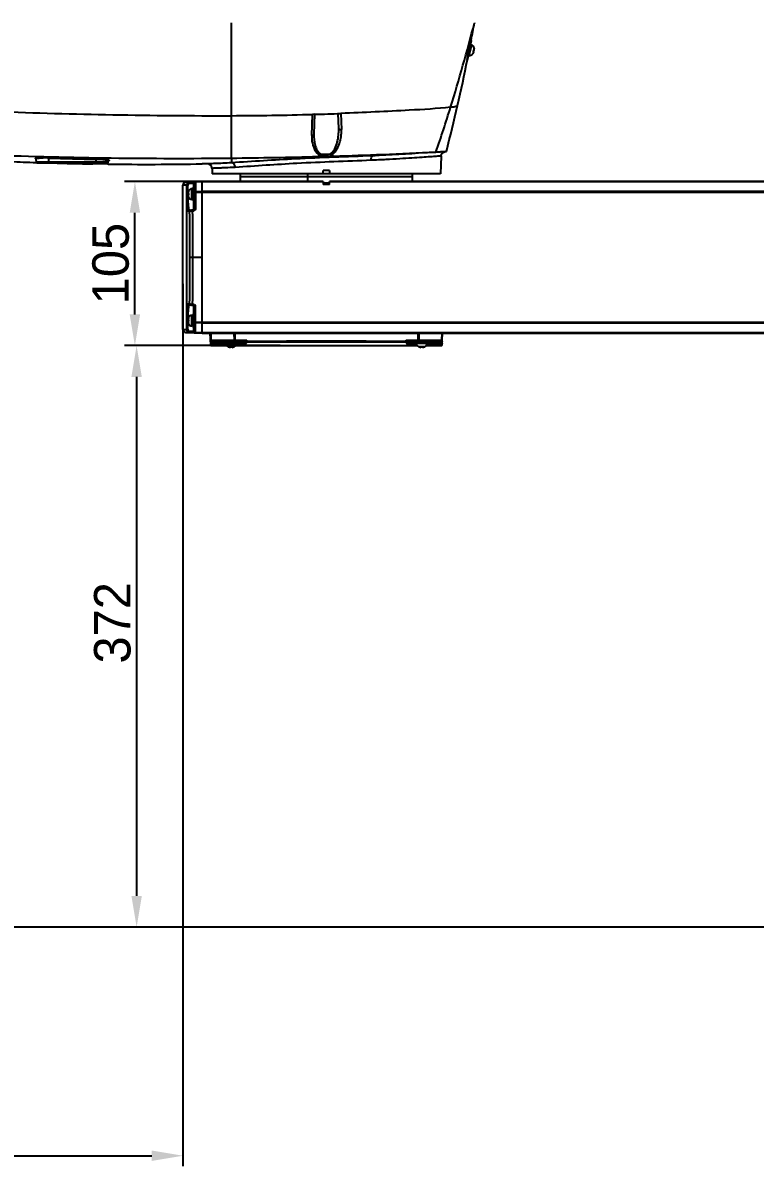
# Model space of a CAD drawing. Header units: millimetres. Extents: x 4086 to 8300, y 123 to 1549.
# Drawn here: x 6750 to 6890.5, y 826.7 to 1046.1 of the extents above; entities that cross this region are included whole.
import ezdxf

# ---------------------------------------------------------------- set-up
doc = ezdxf.new("R2010")
doc.units = ezdxf.units.MM
doc.layers.add('02___PRT_ALL_AXES', color=7, linetype='Continuous')
doc.layers.add('轮廓实线层', color=7, linetype='Continuous', lineweight=30)
doc.styles.add('思源黑', font='SourceHanSansCN-Normal.ttf')
doc.dimstyles.new('尺寸标注_3_10比例', dxfattribs={"dimtxt": 7, "dimasz": 6, "dimexe": 2, "dimexo": 1.5, "dimgap": 1, "dimtad": 1, "dimdec": 1, "dimlfac": 3.333333, "dimdsep": 46, "dimtxsty": '思源黑', "dimcen": 0.09, "dimadec": 0, "dimazin": 0, "dimtp": 0.01, "dimtm": 0.01, "dimtfac": 1, "dimtdec": 1, "dimtofl": 0, "dimtmove": 0, "dimatfit": 3, "dimfxl": 0, "dimtolj": 1, "dimarcsym": 0})

# ---------------------------------------------------------------- blocks, each defined once
blk = doc.blocks.new('*D1394')
at = {"layer": 'Defpoints', "color": 0}
for p in [(6792.3, 984.16), (6771.84, 872.56), (6961.3, 872.56)]:
    blk.add_point(p, dxfattribs=at)
at = {"layer": '轮廓实线层', "color": 0, "lineweight": -2}
for p, q in [((6790.8, 984.16), (6769.84, 984.16)), ((6771.84, 978.16), (6771.84, 878.56)), ((6959.8, 872.56), (6769.84, 872.56))]:
    blk.add_line(p, q, dxfattribs=at)
at = {"layer": '轮廓实线层', "color": 0}
for points in [[(6772.84, 978.16), (6770.84, 978.16), (6771.84, 984.16)], [(6770.84, 878.56), (6772.84, 878.56), (6771.84, 872.56)]]:
    blk.add_solid(points, dxfattribs=at)
at = {"layer": '轮廓实线层', "color": 0, "insert": (6767.21, 930.97), "char_height": 7, "attachment_point": 5, "rotation": 90, "style": '思源黑'}
blk.add_mtext('\\A1;372', dxfattribs=at)
blk = doc.blocks.new('*D1395')
at = {"layer": 'Defpoints', "color": 0}
for p in [(6771.51, 1015.66), (6785.88, 1015.66), (6800.88, 984.16)]:
    blk.add_point(p, dxfattribs=at)
at = {"layer": '轮廓实线层', "color": 0, "lineweight": -2}
for p, q in [((6784.38, 1015.66), (6769.51, 1015.66)), ((6771.51, 990.16), (6771.51, 1009.66)), ((6799.38, 984.16), (6769.51, 984.16))]:
    blk.add_line(p, q, dxfattribs=at)
at = {"layer": '轮廓实线层', "color": 0}
for points in [[(6772.51, 1009.66), (6770.51, 1009.66), (6771.51, 1015.66)], [(6770.51, 990.16), (6772.51, 990.16), (6771.51, 984.16)]]:
    blk.add_solid(points, dxfattribs=at)
at = {"layer": '轮廓实线层', "color": 0, "insert": (6766.88, 999.91), "char_height": 7, "attachment_point": 5, "rotation": 90, "style": '思源黑'}
blk.add_mtext('\\A1;105', dxfattribs=at)
blk = doc.blocks.new('*D1396')
at = {"layer": 'Defpoints', "color": 0}
for p in [(6780.73, 997.51), (6673.26, 846.31), (6780.73, 828.7)]:
    blk.add_point(p, dxfattribs=at)
at = {"layer": '轮廓实线层', "color": 0, "lineweight": -2}
for p, q in [((6780.73, 996.01), (6780.73, 826.7)), ((6673.26, 844.81), (6673.26, 826.7)), ((6679.26, 828.7), (6774.73, 828.7))]:
    blk.add_line(p, q, dxfattribs=at)
at = {"layer": '轮廓实线层', "color": 0}
for points in [[(6679.26, 829.7), (6679.26, 827.7), (6673.26, 828.7)], [(6774.73, 827.7), (6774.73, 829.7), (6780.73, 828.7)]]:
    blk.add_solid(points, dxfattribs=at)
at = {"layer": '轮廓实线层', "color": 0, "insert": (6726.99, 833.33), "char_height": 7, "attachment_point": 5, "style": '思源黑'}
blk.add_mtext('\\A1;358.2', dxfattribs=at)
blk = doc.blocks.new('*D1616')
at = {"color": 0, "lineweight": -2}
for p, q in [((6934.86, 872.56), (6617.99, 872.56)), ((6619.99, 849.61), (6619.99, 866.56)), ((6668.16, 843.61), (6617.99, 843.61))]:
    blk.add_line(p, q, dxfattribs=at)
at = {"color": 0}
for points in [[(6620.99, 866.56), (6618.99, 866.56), (6619.99, 872.56)], [(6618.99, 849.61), (6620.99, 849.61), (6619.99, 843.61)]]:
    blk.add_solid(points, dxfattribs=at)
at = {"layer": 'Defpoints', "color": 0}
for p in [(6619.99, 872.56), (6936.36, 872.56), (6669.66, 843.61)]:
    blk.add_point(p, dxfattribs=at)
at = {"color": 0, "insert": (6615.36, 857.05), "char_height": 7, "attachment_point": 5, "rotation": 90, "style": '思源黑'}
blk.add_mtext('\\A1;\\A1;99.5', dxfattribs=at)
blk = doc.blocks.new('*D1620')
at = {"color": 0, "lineweight": -2}
for p, q in [((6747.18, 1107.91), (6617.99, 1107.91)), ((6619.99, 878.56), (6619.99, 1101.91)), ((6934.86, 872.56), (6617.99, 872.56))]:
    blk.add_line(p, q, dxfattribs=at)
at = {"color": 0}
for points in [[(6620.99, 1101.91), (6618.99, 1101.91), (6619.99, 1107.91)], [(6618.99, 878.56), (6620.99, 878.56), (6619.99, 872.56)]]:
    blk.add_solid(points, dxfattribs=at)
at = {"layer": 'Defpoints', "color": 0}
for p in [(6619.99, 1107.91), (6748.68, 1107.91), (6936.36, 872.56)]:
    blk.add_point(p, dxfattribs=at)
at = {"color": 0, "insert": (6615.37, 990.23), "char_height": 7, "attachment_point": 5, "rotation": 90, "style": '思源黑'}
blk.add_mtext('\\A1;784.5', dxfattribs=at)
blk = doc.blocks.new('*D1621')
at = {"color": 0, "lineweight": -2}
for p, q in [((6665.98, 1227.91), (6582.66, 1227.91)), ((6584.66, 878.56), (6584.66, 1221.91)), ((6934.86, 872.56), (6582.66, 872.56))]:
    blk.add_line(p, q, dxfattribs=at)
at = {"color": 0}
for points in [[(6585.66, 1221.91), (6583.66, 1221.91), (6584.66, 1227.91)], [(6583.66, 878.56), (6585.66, 878.56), (6584.66, 872.56)]]:
    blk.add_solid(points, dxfattribs=at)
at = {"layer": 'Defpoints', "color": 0}
for p in [(6584.66, 1227.91), (6667.48, 1227.91), (6936.36, 872.56)]:
    blk.add_point(p, dxfattribs=at)
at = {"color": 0, "insert": (6580.05, 1050.23), "char_height": 7, "attachment_point": 5, "rotation": 90, "style": '思源黑'}
blk.add_mtext('\\A1;\\A1;1181.5', dxfattribs=at)

msp = doc.modelspace()

# ---------------------------------------------------------------- linework, layer by layer
for p, q in [((6790.024, 1028.294), (6790.024, 1046.107)), ((6836.653, 1046.106), (6836.643, 1046.068)), ((6835.826, 1041.875), (6835.949, 1042.458)), ((6835.925, 1042.187), (6835.878, 1041.942)), ((6835.912, 1042.282), (6835.895, 1042.203)), ((6836.019, 1042.679), (6835.925, 1042.187)), ((6835.949, 1042.458), (6835.978, 1042.588)), ((6835.978, 1042.588), (6835.993, 1042.655)), ((6836.027, 1042.723), (6836.019, 1042.679)), ((6835.41, 1039.847), (6835.479, 1040.196)), ((6835.547, 1040.123), (6835.468, 1040.143)), ((6835.479, 1040.196), (6835.826, 1041.875)), ((6835.49, 1039.895), (6835.984, 1041.874)), ((6835.493, 1040.03), (6835.512, 1040.126)), ((6836.071, 1041.852), (6835.577, 1039.873)), ((6835.927, 1041.646), (6835.785, 1041.681)), ((6835.818, 1041.674), (6835.825, 1041.71)), ((6835.868, 1041.89), (6835.824, 1041.665)), ((6835.878, 1041.942), (6835.868, 1041.89)), ((6836.071, 1041.852), (6835.984, 1041.874)), ((6836.331, 1040.149), (6836.329, 1040.142)), ((6836.33, 1040.142), (6836.371, 1040.201)), ((6836.438, 1040.578), (6836.331, 1040.149)), ((6836.365, 1040.202), (6836.37, 1040.201)), ((6836.448, 1040.63), (6836.438, 1040.578)), ((6836.469, 1040.702), (6836.448, 1040.63)), ((6836.458, 1040.573), (6836.54, 1040.553)), ((6836.485, 1040.777), (6836.469, 1040.702)), ((6836.5, 1040.825), (6836.485, 1040.777)), ((6836.609, 1041.262), (6836.5, 1040.825)), ((6836.601, 1040.8), (6836.52, 1040.821)), ((6836.618, 1041.19), (6836.609, 1041.262)), ((6836.618, 1041.19), (6836.612, 1041.192)), ((6835.305, 1039.278), (6835.322, 1039.378)), ((6835.323, 1039.13), (6835.315, 1039.089)), ((6835.322, 1039.378), (6835.344, 1039.503)), ((6835.423, 1039.627), (6835.323, 1039.13)), ((6835.344, 1039.503), (6835.373, 1039.659)), ((6835.373, 1039.659), (6835.41, 1039.847)), ((6835.477, 1039.897), (6835.423, 1039.627)), ((6835.577, 1039.873), (6835.49, 1039.895)), ((6790.034, 1020.155), (6790.024, 1028.294)), ((6805.439, 1024.516), (6805.579, 1028.546)), ((6805.985, 1028.557), (6805.585, 1028.545)), ((6805.985, 1028.557), (6805.852, 1024.748)), ((6810.621, 1025.837), (6810.521, 1028.707)), ((6811.031, 1028.726), (6811.14, 1025.622)), ((6755.005, 1020.165), (6755.01, 1020.309)), ((6829.268, 1021.323), (6831.048, 1021.414)), ((6830.275, 1020.546), (6830.157, 1017.156)), ((6830.275, 1020.546), (6830.284, 1020.641)), ((6830.284, 1020.641), (6830.308, 1020.758)), ((6831.048, 1021.414), (6831.272, 1021.425)), ((6752.581, 1019.963), (6752.581, 1019.962)), ((6752.6, 1019.401), (6752.581, 1019.962)), ((6766.41, 1019.401), (6752.6, 1019.401)), ((6752.75, 1019.256), (6766.26, 1019.256)), ((6755.005, 1019.256), (6755.005, 1020.165)), ((6755.316, 1019.227), (6755.005, 1019.236)), ((6755.589, 1019.219), (6755.316, 1019.227)), ((6764.003, 1019.031), (6763.418, 1019.041)), ((6764.587, 1019.022), (6764.003, 1019.031)), ((6764.005, 1019.922), (6764.009, 1020.066)), ((6764.005, 1019.922), (6764.005, 1019.256)), ((6766.257, 1019), (6764.587, 1019.022)), ((6766.406, 1018.998), (6766.257, 1019)), ((6766.41, 1019.401), (6766.417, 1019.586)), ((6766.417, 1019.586), (6766.447, 1019.661)), ((6766.447, 1019.661), (6766.455, 1019.67)), ((6785.421, 1019.057), (6784.398, 1019.039)), ((6785.246, 1019.053), (6784.493, 1019.041)), ((6785.32, 1019.055), (6785.246, 1019.053)), ((6785.402, 1019.056), (6785.32, 1019.055)), ((6785.567, 1019.06), (6785.402, 1019.056)), ((6786.318, 1018.188), (6786.354, 1017.156)), ((6790.034, 1020.156), (6790.024, 1019.248)), ((6830.157, 1017.156), (6786.354, 1017.156)), ((6807.655, 1017.156), (6807.655, 1017.756)), ((6808.855, 1017.756), (6807.655, 1017.756)), ((6808.855, 1017.756), (6808.855, 1017.156)), ((6781.459, 1014.974), (6780.726, 1014.948)), ((6780.726, 987.264), (6780.726, 1014.948)), ((6781.305, 1015.548), (6782.02, 1015.573)), ((6781.459, 1012.54), (6781.459, 1014.974)), ((6781.459, 1014.974), (6781.677, 1014.974)), ((6781.677, 1012.54), (6781.677, 1014.974)), ((6781.767, 1013.766), (6781.762, 1013.766)), ((6781.788, 1012.679), (6781.788, 1013.833)), ((6782.028, 1015.334), (6782.768, 1015.36)), ((6782.041, 1015.574), (6783.09, 1015.61)), ((6782.452, 1012.236), (6782.452, 1014.276)), ((6782.542, 1014.276), (6782.452, 1014.276)), ((6782.542, 1014.276), (6782.542, 1012.236)), ((6782.755, 1014.041), (6782.542, 1014.041)), ((6782.755, 1011.951), (6782.755, 1014.561)), ((6782.905, 1014.561), (6782.755, 1014.561)), ((6782.905, 1015.372), (6782.768, 1015.36)), ((6782.768, 1015.36), (6782.768, 1014.561)), ((6782.905, 1010.408), (6782.905, 1015.372)), ((6784.405, 1015.656), (6783.137, 1015.612)), ((6784.405, 1015.614), (6783.137, 1015.576)), ((6783.137, 1015.612), (6783.137, 1010.442)), ((6784.405, 1013.722), (6783.137, 1013.69)), ((6784.405, 986.556), (6784.405, 1015.656)), ((6807.655, 1015.656), (6784.405, 1015.656)), ((6807.655, 1015.614), (6784.405, 1015.614)), ((7000.405, 1013.722), (6784.405, 1013.722)), ((6807.655, 1015.656), (6807.655, 1015.056)), ((6808.855, 1015.356), (6807.655, 1015.356)), ((6808.855, 1015.056), (6807.655, 1015.056)), ((6808.855, 1015.056), (6808.855, 1015.656)), ((7000.405, 1015.656), (6808.855, 1015.656)), ((7000.405, 1015.614), (6808.855, 1015.614)), ((6781.882, 1012.54), (6781.459, 1012.54)), ((6781.767, 1013.384), (6781.683, 1013.384)), ((6781.683, 1013.129), (6781.767, 1013.129)), ((6781.762, 1012.746), (6781.767, 1012.746)), ((6782.542, 1012.236), (6782.452, 1012.236)), ((6782.755, 1012.472), (6782.542, 1012.472)), ((6782.905, 1011.951), (6782.755, 1011.951)), ((6782.768, 1011.951), (6782.768, 1010.258)), ((6784.405, 1013.567), (6783.137, 1013.558)), ((7000.405, 1013.567), (6784.405, 1013.567)), ((6781.486, 990.873), (6781.486, 1011.279)), ((6782.005, 1009.972), (6781.69, 1009.944)), ((6781.908, 1010.183), (6782.768, 1010.258)), ((6782.781, 1010.052), (6782.581, 1010.035)), ((6784.405, 1001.106), (6782.074, 1001.106)), ((6781.69, 992.208), (6782.004, 992.181)), ((6781.908, 991.969), (6782.768, 991.894)), ((6782.58, 992.118), (6782.781, 992.1)), ((6782.768, 991.894), (6782.768, 990.261)), ((6782.905, 986.84), (6782.905, 991.745)), ((6783.137, 986.601), (6783.137, 991.71)), ((6781.459, 987.239), (6781.459, 989.612)), ((6781.459, 989.612), (6781.841, 989.612)), ((6781.677, 987.239), (6781.677, 989.612)), ((6781.788, 988.379), (6781.788, 989.533)), ((6782.452, 987.936), (6782.452, 989.976)), ((6782.542, 989.976), (6782.452, 989.976)), ((6782.542, 989.976), (6782.542, 987.936)), ((6782.755, 989.741), (6782.542, 989.741)), ((6782.755, 987.651), (6782.755, 990.261)), ((6782.905, 990.261), (6782.755, 990.261)), ((6781.767, 989.084), (6781.683, 989.084)), ((6781.683, 988.829), (6781.767, 988.829)), ((6781.767, 989.466), (6781.762, 989.466)), ((6781.762, 988.446), (6781.767, 988.446)), ((6782.542, 987.936), (6782.452, 987.936)), ((6782.755, 988.172), (6782.542, 988.172)), ((6782.905, 987.651), (6782.755, 987.651)), ((6782.768, 987.651), (6782.768, 986.853)), ((6783.137, 988.654), (6784.405, 988.645)), ((6784.405, 988.49), (6783.137, 988.522)), ((6784.405, 988.645), (7000.405, 988.645)), ((7000.405, 988.49), (6784.405, 988.49)), ((6780.726, 987.264), (6781.459, 987.239)), ((6781.305, 986.664), (6784.405, 986.556)), ((6781.677, 987.239), (6781.459, 987.239)), ((6782.768, 986.853), (6782.028, 986.879)), ((6782.768, 986.853), (6782.905, 986.84)), ((6784.405, 986.598), (6783.137, 986.636)), ((6963.891, 986.598), (6784.405, 986.598)), ((6784.405, 986.556), (6963.891, 986.556)), ((6786.059, 984.308), (6785.98, 986.556)), ((6786.027, 985.207), (6792.976, 985.207)), ((6786.155, 985.207), (6786.119, 986.556)), ((6790.522, 986.556), (6790.538, 985.207)), ((6790.667, 986.556), (6790.672, 985.207)), ((6792.858, 985.154), (6792.976, 985.207)), ((6792.976, 985.207), (6792.865, 985.056)), ((6792.998, 984.964), (6792.976, 985.207)), ((6823.533, 985.207), (6823.512, 984.964)), ((6823.533, 985.207), (6830.483, 985.207)), ((6823.644, 985.056), (6823.572, 985.154)), ((6825.839, 985.207), (6825.843, 986.556)), ((6825.988, 986.556), (6825.972, 985.207)), ((6830.392, 986.556), (6830.356, 985.207)), ((6830.452, 984.308), (6830.483, 985.199)), ((6830.483, 985.207), (6830.53, 986.556)), ((6786.047, 984.635), (6786.068, 984.564)), ((6792.589, 985.056), (6786.183, 985.056)), ((6786.209, 984.163), (6786.197, 984.49)), ((6786.209, 984.163), (6789.1, 984.163)), ((6786.243, 985.017), (6786.269, 984.997)), ((6786.338, 984.914), (6786.348, 984.634)), ((6786.338, 984.914), (6792.727, 984.914)), ((6786.347, 984.497), (6788.935, 984.496)), ((6786.348, 984.634), (6788.935, 984.633)), ((6788.65, 984.906), (6788.65, 985.056)), ((6788.935, 984.603), (6788.935, 984.693)), ((6788.935, 984.693), (6790.975, 984.693)), ((6790.975, 984.603), (6788.935, 984.603)), ((6789.171, 984.693), (6789.171, 984.906)), ((6789.445, 983.913), (6789.378, 983.939)), ((6789.381, 983.939), (6789.378, 983.939)), ((6790.532, 983.939), (6789.381, 983.939)), ((6789.445, 983.918), (6789.445, 983.913)), ((6789.828, 983.918), (6789.828, 983.834)), ((6790.083, 983.834), (6790.083, 983.918)), ((6790.532, 983.939), (6790.465, 983.913)), ((6790.465, 983.913), (6790.465, 983.918)), ((6790.74, 984.693), (6790.74, 984.906)), ((6790.811, 984.163), (6825.7, 984.163)), ((6790.836, 984.914), (6790.836, 984.693)), ((6790.975, 984.603), (6790.975, 984.693)), ((6791.26, 984.906), (6791.26, 985.056)), ((6792.574, 985.056), (6792.631, 985.045)), ((6792.635, 985.066), (6792.667, 985.076)), ((6792.726, 984.931), (6792.726, 984.919)), ((6792.726, 984.919), (6792.727, 984.914)), ((6792.743, 984.729), (6792.727, 984.914)), ((6792.764, 984.942), (6792.784, 984.953)), ((6792.881, 984.746), (6792.873, 984.811)), ((6792.892, 984.592), (6792.881, 984.746)), ((6823.627, 984.66), (6823.618, 984.592)), ((6823.637, 984.811), (6823.627, 984.733)), ((6823.627, 984.733), (6823.627, 984.66)), ((6823.7, 984.984), (6823.673, 985.018)), ((6823.726, 984.953), (6823.7, 984.984)), ((6823.746, 984.942), (6823.726, 984.953)), ((6823.783, 984.914), (6823.767, 984.729)), ((6823.783, 984.914), (6823.784, 984.925)), ((6823.783, 984.914), (6830.172, 984.914)), ((6823.784, 984.925), (6823.784, 984.931)), ((6823.899, 985.059), (6823.921, 985.056)), ((6830.327, 985.056), (6823.921, 985.056)), ((6825.25, 984.906), (6825.25, 985.056)), ((6825.535, 984.693), (6827.575, 984.693)), ((6825.535, 984.603), (6825.535, 984.693)), ((6827.575, 984.603), (6825.535, 984.603)), ((6825.674, 984.693), (6825.674, 984.914)), ((6825.771, 984.693), (6825.771, 984.906)), ((6825.981, 983.939), (6825.978, 983.939)), ((6826.045, 983.913), (6825.978, 983.939)), ((6827.132, 983.939), (6825.981, 983.939)), ((6826.045, 983.918), (6826.045, 983.913)), ((6826.428, 983.918), (6826.428, 983.834)), ((6826.683, 983.834), (6826.683, 983.918)), ((6827.132, 983.939), (6827.065, 983.913)), ((6827.065, 983.913), (6827.065, 983.918)), ((6827.34, 984.693), (6827.34, 984.906)), ((6827.411, 984.163), (6830.302, 984.163)), ((6827.575, 984.603), (6827.575, 984.693)), ((6827.575, 984.633), (6830.162, 984.634)), ((6827.575, 984.496), (6830.163, 984.497)), ((6827.86, 984.906), (6827.86, 985.056)), ((6830.172, 984.914), (6830.162, 984.634)), ((6830.313, 984.49), (6830.302, 984.163)), ((6830.463, 984.635), (6830.44, 984.56))]:
    msp.add_line(p, q)
for points in [[(6835.993, 1042.655), (6836, 1042.688), (6836.004, 1042.701), (6836.006, 1042.711), (6836.008, 1042.719), (6836.01, 1042.725), (6836.01, 1042.726)], [(6835.279, 1039.097), (6835.279, 1039.097), (6835.279, 1039.102), (6835.28, 1039.113), (6835.282, 1039.128), (6835.284, 1039.148), (6835.288, 1039.173), (6835.292, 1039.202), (6835.298, 1039.238), (6835.305, 1039.278)], [(6830.308, 1020.758), (6830.348, 1020.869), (6830.399, 1020.971), (6830.462, 1021.064)], [(6830.462, 1021.064), (6830.534, 1021.146), (6830.612, 1021.217), (6830.694, 1021.275), (6830.779, 1021.323)], [(6830.779, 1021.323), (6830.864, 1021.359), (6830.947, 1021.385), (6831.022, 1021.401), (6831.072, 1021.408), (6831.09, 1021.41), (6831.094, 1021.411)], [(6752.561, 1020.034), (6752.544, 1020.043), (6752.576, 1019.992), (6752.581, 1019.963)], [(6752.55, 1020.04), (6752.549, 1020.039), (6752.553, 1020.028)], [(6792.736, 984.932), (6792.748, 984.935), (6792.764, 984.942)], [(6823.843, 985.076), (6823.872, 985.066), (6823.899, 985.059)]]:
    msp.add_lwpolyline(points)
for centre, radius, start, end in [((6442.033, 1148.581), 407.709, 343.07875, 345.4375), ((6506.937, 1105.37), 335, 349.22182, 349.80557), ((6978.365, 1011.913), 145.654, 167.99709, 168.16454), ((6780.126, 1052.72), 56.776, 349.27477, 349.63067), ((6881.517, 1030.873), 46.972, 168.64666, 169.19075), ((6788.534, 1049.574), 47.918, 347.88003, 348.5122), ((6903.212, 1026.546), 69.095, 168.49104, 168.66971), ((6920.24, 1023.079), 86.472, 168.29517, 168.4914), ((6835.752, 1040.571), 0.72, 256, 323.38014), ((6972.281, 1013.155), 139.445, 168.15146, 168.39359), ((6720.695, 1063.924), 117.254, 349.07931, 349.30013), ((6835.897, 1041.154), 0.72, 8.61986, 76), ((6835.126, 1041.037), 1.495, 326.04787, 341.10622), ((6835.126, 1041.037), 1.411, 340.81427, 351.18573), ((6835.126, 1041.037), 1.495, 350.89378, 5.95213), ((6474.139, 1111.914), 368.445, 347.19642, 348.60021), ((6856.778, 1035.577), 21.79, 169.14052, 170.07155), ((6554.566, 1116.319), 290.663, 340.92386, 342.70659), ((6559.109, 1092.327), 281.248, 345.39835, 347.2514), ((6788.252, 1617.391), 589.1, 270.172404, 271.686071), ((6784.856, 1734.988), 706.747, 271.713122, 272.122802), ((6779.72, 1977.927), 957.827, 267.858179, 270.617003), ((6783.981, 1925.982), 906.137, 268.167846, 268.73704), ((6779.941, 2026.053), 1005.948, 270.574893, 271.519725), ((6780.63, 2001.18), 981.065, 271.693792, 272.245241), ((6807.381, 1097.706), 77.722, 277.19332, 278.64623), ((6782.085, 1964.759), 944.615, 272.243621, 272.863077), ((6775.119, 1694.887), 675.951, 267.665997, 268.090655), ((6752.75, 1019.406), 0.15, 182, 270), ((6783.947, 1925.027), 905.324, 268.16803, 268.737828), ((6774.195, 1665.008), 646.057, 268.34972, 269.044176), ((6766.26, 1019.406), 0.15, 270, 358), ((6773.959, 1651.608), 632.655, 269.315892, 270.945416), ((6785.418, 1018.156), 0.9, 2.02061, 90.99521), ((6781.326, 1014.948), 0.6, 92, 180), ((6782.048, 1014.974), 0.589, 175.77926, 179.97527), ((6783.172, 1013.256), 1.495, 157.38014, 175.10622), ((6782.452, 1013.556), 0.72, 90, 157.38021), ((6782.063, 1014.963), 0.611, 98.23668, 113.58136), ((6782.062, 1014.972), 0.602, 92.01542, 98.24353), ((6783.145, 1015.372), 0.24, 92, 180), ((6807.267, 1012.539), 25.59, 179.99782, 180.88593), ((6802.763, 1012.444), 21.085, 180.81767, 182.85001), ((6783.172, 1013.256), 1.495, 184.89378, 202.61986), ((6783.172, 1013.256), 1.411, 174.81427, 185.18573), ((6782.452, 1012.956), 0.72, 202.61979, 269.99977), ((6194.746, 1000.943), 587.329, 0.015933, 0.880808), ((6783.151, 1000.446), 9.605, 93.40398, 94.62604), ((6202.629, 1000.943), 580.022, 0.016125, 0.898123), ((6782.755, 1010.408), 0.15, 275, 0), ((6782.736, 1010.476), 0.427, 276.06072, 283.5066), ((6194.784, 1001.268), 587.29, 359.113424, 359.984203), ((6202.662, 1001.268), 579.989, 359.096017, 359.984008), ((6783.321, 1004.119), 12.025, 265.48173, 266.46736), ((6782.755, 991.745), 0.15, 0, 85), ((6782.667, 991.686), 0.471, 12.67753, 21.81239), ((6782.648, 991.681), 0.49, 3.39672, 12.72997), ((6807.274, 989.613), 25.596, 179.1143, 180.00219), ((6802.742, 989.709), 21.064, 177.14495, 179.18313), ((6783.172, 988.956), 1.495, 157.38014, 175.10622), ((6782.452, 989.256), 0.72, 90, 157.38021), ((6783.172, 988.956), 1.495, 184.89378, 202.61986), ((6783.172, 988.956), 1.411, 174.81427, 185.18573), ((6782.452, 988.656), 0.72, 202.61979, 269.99977), ((6781.326, 987.264), 0.6, 180, 267.99994), ((6782.049, 987.239), 0.59, 180.00635, 183.97647), ((6782.062, 987.24), 0.603, 184.00488, 201.65979), ((6783.145, 986.84), 0.24, 180, 268), ((6786.183, 985.212), 0.156, 182, 270), ((6790.044, 991.608), 7.04, 292.62012, 293.03906), ((6790.941, 989.514), 4.763, 292.96166, 293.72891), ((6803.11, 970.141), 25.379, 36.2675, 36.41541), ((6830.327, 985.212), 0.156, 270, 358), ((6786.209, 984.313), 0.15, 182.00002, 270), ((6786.228, 987.92), 3.008, 269.25459, 270.8938), ((6786.227, 988.125), 3.213, 270.8463, 271.98747), ((6789.655, 984.603), 0.72, 180, 247.38014), ((6789.955, 985.323), 1.495, 250.04787, 265.10622), ((6789.955, 985.323), 1.411, 264.81427, 275.18573), ((6789.955, 985.323), 1.495, 274.89378, 289.95213), ((6790.255, 984.603), 0.72, 292.61986, 0), ((6792.571, 984.9), 0.156, 5, 90), ((6793.285, 977.431), 7.539, 93.38142, 93.80683), ((6793.151, 979.672), 5.294, 92.53731, 93.36371), ((6793.146, 979.757), 5.209, 91.84037, 92.53171), ((6808.255, -1983.049), 2968.052, 89.705476, 90.294536), ((6808.255, -2000.213), 2985.072, 89.707393, 90.29262), ((6826.991, 987.554), 4.176, 216.74154, 217.39091), ((6823.939, 984.9), 0.156, 90, 175), ((6825.656, 1029.247), 44.751, 269.35001, 269.84303), ((6826.255, 984.603), 0.72, 180, 247.38014), ((6826.555, 985.323), 1.495, 250.04787, 265.10622), ((6826.555, 985.323), 1.411, 264.81427, 275.18573), ((6826.555, 985.323), 1.495, 274.89378, 289.95213), ((6826.855, 984.603), 0.72, 292.61986, 0), ((6830.165, 981.443), 3.054, 88.63691, 90.03477), ((6830.284, 988.125), 3.213, 268.01252, 269.15349), ((6830.283, 987.921), 3.01, 269.10628, 270.74056), ((6830.302, 984.313), 0.15, 270, 357.99998)]:
    msp.add_arc(centre, radius, start, end)
for points, knots in [([(6835.982, 1042.608), (6835.977, 1042.586), (6835.954, 1042.478), (6835.93, 1042.369), (6835.912, 1042.282)], [0, 0, 0, 0, 0.1983215, 1, 1, 1, 1]), ([(6835.975, 1042.501), (6835.989, 1042.579), (6836.042, 1042.856), (6835.992, 1042.651), (6835.982, 1042.608)], [0, 0, 0, 0, 0.6435085, 1, 1, 1, 1]), ([(6835.282, 1039.132), (6835.28, 1039.115), (6835.279, 1039.024), (6835.304, 1039.159), (6835.314, 1039.198)], [0, 0, 0, 0, 0.2953472, 1, 1, 1, 1]), ([(6835.314, 1039.198), (6835.319, 1039.219), (6835.343, 1039.323), (6835.366, 1039.428), (6835.385, 1039.513)], [0, 0, 0, 0, 0.1966125, 1, 1, 1, 1]), ([(6744.907, 1029.134), (6752.362, 1028.818), (6767.401, 1028.407), (6782.443, 1028.275), (6790.024, 1028.294)], [0, 0, 0, 0, 0.4960331, 1, 1, 1, 1]), ([(6832.09, 1029.915), (6829.456, 1029.631), (6822.433, 1029.22), (6815.412, 1028.888), (6811.035, 1028.726)], [0, 0, 0, 0, 0.3769171, 1, 1, 1, 1]), ([(6832.09, 1029.915), (6832.289, 1029.948), (6832.625, 1030.007), (6833.055, 1030.098), (6833.287, 1030.171), (6833.415, 1030.229), (6833.423, 1030.263)], [0, 0, 0, 0, 0.4361073, 0.7437957, 0.9242678, 1, 1, 1, 1]), ([(6805.852, 1024.748), (6805.85, 1024.717), (6805.774, 1024.554), (6805.57, 1024.518), (6805.433, 1024.516)], [0, 0, 0, 0, 0.1822434, 1, 1, 1, 1]), ([(6805.852, 1024.748), (6805.827, 1024.044), (6805.95, 1022.651), (6806.632, 1021.288), (6807.196, 1020.88)], [0, 0, 0, 0, 0.5030286, 1, 1, 1, 1]), ([(6809.031, 1020.942), (6809.72, 1021.483), (6810.476, 1023.229), (6810.652, 1024.962), (6810.621, 1025.837)], [0, 0, 0, 0, 0.5002498, 1, 1, 1, 1]), ([(6809.145, 1020.673), (6809.936, 1021.165), (6810.925, 1022.908), (6811.167, 1024.726), (6811.136, 1025.621)], [0, 0, 0, 0, 0.5099804, 1, 1, 1, 1]), ([(6810.621, 1025.837), (6810.623, 1025.804), (6810.724, 1025.616), (6810.973, 1025.605), (6811.136, 1025.621)], [0, 0, 0, 0, 0.1676269, 1, 1, 1, 1]), ([(6805.433, 1024.516), (6805.419, 1024.155), (6805.47, 1022.733), (6806.148, 1021.145), (6807.088, 1020.609)], [0, 0, 0, 0, 0.2505845, 1, 1, 1, 1]), ([(6752.705, 1020.219), (6752.837, 1020.244), (6753.603, 1020.331), (6754.375, 1020.327), (6755.01, 1020.309)], [0, 0, 0, 0, 0.1752082, 1, 1, 1, 1]), ([(6817.113, 1020.596), (6812.184, 1020.39), (6803.145, 1020.124), (6794.124, 1019.496), (6790.024, 1019.247)], [0, 0, 0, 0, 0.5456498, 1, 1, 1, 1]), ([(6809.622, 1020.543), (6808.86, 1020.477), (6807.858, 1020.434), (6806.857, 1020.45), (6806.621, 1020.459)], [0, 0, 0, 0, 0.7646906, 1, 1, 1, 1]), ([(6807.196, 1020.88), (6807.343, 1020.877), (6807.956, 1020.877), (6808.568, 1020.905), (6809.031, 1020.942)], [0, 0, 0, 0, 0.2414568, 1, 1, 1, 1]), ([(6816.819, 1019.731), (6816.815, 1019.929), (6816.831, 1020.221), (6816.998, 1020.575), (6817.113, 1020.596)], [0, 0, 0, 0, 0.6283972, 1, 1, 1, 1]), ([(6830.275, 1020.546), (6830.274, 1020.526), (6830.15, 1020.564), (6830.017, 1020.509), (6829.699, 1020.512), (6829.302, 1020.473), (6828.777, 1020.441), (6827.868, 1020.375), (6826.472, 1020.28), (6824.515, 1020.146), (6822.21, 1020.001), (6819.605, 1019.858), (6817.775, 1019.772), (6816.819, 1019.731)], [0, 0, 0, 0, 0.0044112, 0.0175748, 0.0393937, 0.0697707, 0.1085788, 0.1555709, 0.2729999, 0.4196319, 0.5922011, 0.7870793, 1, 1, 1, 1]), ([(6831.099, 1021.411), (6829.797, 1021.306), (6825.136, 1021.025), (6820.474, 1020.737), (6817.113, 1020.596)], [0, 0, 0, 0, 0.2795442, 1, 1, 1, 1]), ([(6752.527, 1020.039), (6752.492, 1020.052), (6752.388, 1020.096), (6752.478, 1020.156), (6752.507, 1020.167)], [0, 0, 0, 0, 0.5408379, 1, 1, 1, 1]), ([(6755.005, 1020.165), (6754.695, 1020.176), (6754.135, 1020.18), (6753.34, 1020.154), (6752.928, 1020.083), (6752.58, 1020.032), (6752.581, 1019.963)], [0, 0, 0, 0, 0.3789911, 0.7000782, 0.915802, 1, 1, 1, 1]), ([(6766.3, 1019.669), (6766.022, 1019.772), (6765.244, 1019.853), (6764.48, 1019.911), (6764.005, 1019.922)], [0, 0, 0, 0, 0.3841775, 1, 1, 1, 1]), ([(6764.009, 1020.065), (6764.389, 1020.059), (6764.935, 1020.032), (6765.616, 1019.965), (6766.015, 1019.919), (6766.313, 1019.844), (6766.49, 1019.822), (6766.602, 1019.705), (6766.509, 1019.678), (6766.475, 1019.667)], [0, 0, 0, 0, 0.4200837, 0.602208, 0.7530862, 0.8652344, 0.9336722, 0.960646, 1, 1, 1, 1]), ([(6766.388, 1019.627), (6766.377, 1019.635), (6766.348, 1019.651), (6766.318, 1019.663), (6766.3, 1019.669)], [0, 0, 0, 0, 0.4327623, 1, 1, 1, 1]), ([(6766.417, 1019.586), (6766.417, 1019.593), (6766.41, 1019.61), (6766.396, 1019.621), (6766.388, 1019.627)], [0, 0, 0, 0, 0.415136, 1, 1, 1, 1]), ([(6790.024, 1019.247), (6789.474, 1019.217), (6787.989, 1019.14), (6786.503, 1019.082), (6785.567, 1019.06)], [0, 0, 0, 0, 0.3708035, 1, 1, 1, 1]), ([(6790.76, 1018.379), (6790.125, 1018.343), (6789.235, 1018.297), (6788.136, 1018.246), (6787.502, 1018.226), (6787.013, 1018.198), (6786.643, 1018.213), (6786.452, 1018.163), (6786.332, 1018.207), (6786.318, 1018.188)], [0, 0, 0, 0, 0.4287065, 0.6009181, 0.7433922, 0.8550319, 0.9352891, 0.9837505, 1, 1, 1, 1]), ([(6790.76, 1018.379), (6790.749, 1018.598), (6790.618, 1019.017), (6790.212, 1019.247), (6790.024, 1019.247)], [0, 0, 0, 0, 0.5382579, 1, 1, 1, 1]), ([(6816.819, 1019.731), (6812.074, 1019.525), (6803.377, 1019.26), (6794.701, 1018.629), (6790.76, 1018.379)], [0, 0, 0, 0, 0.5460265, 1, 1, 1, 1]), ([(6782.028, 1015.334), (6782.027, 1015.39), (6782.043, 1015.445), (6782.017, 1015.573), (6782.041, 1015.574)], [0, 0, 0, 0, 0.7029102, 1, 1, 1, 1]), ([(6782.781, 1015.599), (6782.757, 1015.599), (6782.783, 1015.47), (6782.766, 1015.416), (6782.768, 1015.36)], [0, 0, 0, 0, 0.2970906, 1, 1, 1, 1]), ([(6782.905, 1015.37), (6782.905, 1015.418), (6782.919, 1015.531), (6783.05, 1015.546), (6783.089, 1015.521)], [0, 0, 0, 0, 0.5067258, 1, 1, 1, 1]), ([(6783.137, 1013.69), (6783.083, 1013.689), (6783.011, 1013.683), (6782.921, 1013.613), (6782.951, 1013.566), (6782.968, 1013.551)], [0, 0, 0, 0, 0.5658805, 0.7693489, 1, 1, 1, 1]), ([(6781.486, 1011.279), (6781.481, 1011.378), (6781.465, 1011.798), (6781.459, 1012.219), (6781.459, 1012.54)], [0, 0, 0, 0, 0.2355956, 1, 1, 1, 1]), ([(6783.137, 1013.558), (6783.082, 1013.558), (6783.021, 1013.55), (6782.905, 1013.533), (6782.905, 1013.507)], [0, 0, 0, 0, 0.6845477, 1, 1, 1, 1]), ([(6781.486, 1011.279), (6781.488, 1011.294), (6781.537, 1011.37), (6781.634, 1011.389), (6781.704, 1011.395)], [0, 0, 0, 0, 0.1725605, 1, 1, 1, 1]), ([(6781.649, 1009.977), (6781.575, 1010.107), (6781.545, 1010.564), (6781.5, 1010.99), (6781.486, 1011.279)], [0, 0, 0, 0, 0.3403353, 1, 1, 1, 1]), ([(6781.69, 1009.944), (6781.682, 1009.943), (6781.664, 1009.952), (6781.654, 1009.968), (6781.649, 1009.977)], [0, 0, 0, 0, 0.3993314, 1, 1, 1, 1]), ([(6781.704, 1011.396), (6781.713, 1011.227), (6781.731, 1010.934), (6781.778, 1010.537), (6781.817, 1010.328), (6781.874, 1010.18), (6781.908, 1010.183)], [0, 0, 0, 0, 0.4068184, 0.7203408, 0.9188034, 1, 1, 1, 1]), ([(6782.005, 1009.972), (6782.012, 1009.975), (6782.033, 1009.98), (6782.054, 1009.984), (6782.067, 1009.987)], [0, 0, 0, 0, 0.3546017, 1, 1, 1, 1]), ([(6782.067, 1009.987), (6782.086, 1009.99), (6782.189, 1010.004), (6782.292, 1010.013), (6782.377, 1010.02)], [0, 0, 0, 0, 0.1851333, 1, 1, 1, 1]), ([(6782.581, 1010.035), (6782.577, 1010.084), (6782.595, 1010.13), (6782.549, 1010.239), (6782.568, 1010.241)], [0, 0, 0, 0, 0.7174999, 1, 1, 1, 1]), ([(6782.768, 1010.245), (6782.768, 1010.249), (6782.769, 1010.252), (6782.767, 1010.258), (6782.768, 1010.258)], [0, 0, 0, 0, 0.7439478, 1, 1, 1, 1]), ([(6782.781, 1010.052), (6782.776, 1010.107), (6782.771, 1010.171), (6782.768, 1010.236), (6782.768, 1010.245)], [0, 0, 0, 0, 0.8489991, 1, 1, 1, 1]), ([(6782.959, 1010.114), (6782.94, 1010.102), (6782.9, 1010.081), (6782.857, 1010.067), (6782.835, 1010.062)], [0, 0, 0, 0, 0.5000155, 1, 1, 1, 1]), ([(6783.137, 1010.442), (6783.082, 1010.442), (6783.026, 1010.43), (6782.905, 1010.432), (6782.905, 1010.408)], [0, 0, 0, 0, 0.6972413, 1, 1, 1, 1]), ([(6781.486, 990.873), (6781.5, 991.164), (6781.546, 991.59), (6781.575, 992.05), (6781.65, 992.178)], [0, 0, 0, 0, 0.6617171, 1, 1, 1, 1]), ([(6781.65, 992.178), (6781.656, 992.187), (6781.665, 992.201), (6781.683, 992.209), (6781.69, 992.208)], [0, 0, 0, 0, 0.5963004, 1, 1, 1, 1]), ([(6781.908, 991.969), (6781.874, 991.972), (6781.817, 991.824), (6781.778, 991.616), (6781.731, 991.219), (6781.713, 990.926), (6781.704, 990.758)], [0, 0, 0, 0, 0.0813105, 0.2798775, 0.5932926, 1, 1, 1, 1]), ([(6782.004, 992.181), (6782.011, 992.177), (6782.032, 992.172), (6782.054, 992.168), (6782.067, 992.166)], [0, 0, 0, 0, 0.3537225, 1, 1, 1, 1]), ([(6782.067, 992.166), (6782.086, 992.162), (6782.188, 992.148), (6782.29, 992.139), (6782.374, 992.132)], [0, 0, 0, 0, 0.1856372, 1, 1, 1, 1]), ([(6782.58, 992.118), (6782.576, 992.068), (6782.594, 992.022), (6782.548, 991.913), (6782.567, 991.912)], [0, 0, 0, 0, 0.7176022, 1, 1, 1, 1]), ([(6782.768, 991.907), (6782.768, 991.904), (6782.769, 991.901), (6782.767, 991.894), (6782.768, 991.894)], [0, 0, 0, 0, 0.7440361, 1, 1, 1, 1]), ([(6782.781, 992.1), (6782.776, 992.046), (6782.771, 991.981), (6782.768, 991.917), (6782.768, 991.907)], [0, 0, 0, 0, 0.8487904, 1, 1, 1, 1]), ([(6783.137, 991.71), (6783.082, 991.71), (6783.026, 991.723), (6782.905, 991.721), (6782.905, 991.745)], [0, 0, 0, 0, 0.6970773, 1, 1, 1, 1]), ([(6781.459, 989.612), (6781.459, 989.934), (6781.465, 990.354), (6781.481, 990.774), (6781.486, 990.873)], [0, 0, 0, 0, 0.7644036, 1, 1, 1, 1]), ([(6783.137, 988.654), (6783.082, 988.655), (6783.021, 988.662), (6782.905, 988.68), (6782.905, 988.705)], [0, 0, 0, 0, 0.6855191, 1, 1, 1, 1]), ([(6782.905, 988.697), (6782.905, 988.655), (6782.93, 988.553), (6783.048, 988.547), (6783.089, 988.569)], [0, 0, 0, 0, 0.4701248, 1, 1, 1, 1]), ([(6782.041, 986.639), (6782.017, 986.64), (6782.043, 986.768), (6782.027, 986.822), (6782.028, 986.879)], [0, 0, 0, 0, 0.2970896, 1, 1, 1, 1]), ([(6782.771, 986.648), (6782.772, 986.639), (6782.774, 986.63), (6782.777, 986.613), (6782.781, 986.613)], [0, 0, 0, 0, 0.7191439, 1, 1, 1, 1]), ([(6782.938, 986.739), (6782.938, 986.749), (6782.944, 986.772), (6782.959, 986.79), (6782.968, 986.8)], [0, 0, 0, 0, 0.4278428, 1, 1, 1, 1]), ([(6790.538, 985.207), (6790.539, 985.172), (6790.54, 985.14), (6790.559, 985.065), (6790.577, 985.087), (6790.58, 985.095)], [0, 0, 0, 0, 0.6546656, 0.8385187, 1, 1, 1, 1]), ([(6790.672, 985.207), (6790.672, 985.179), (6790.683, 985.149), (6790.664, 985.077), (6790.679, 985.077)], [0, 0, 0, 0, 0.6440489, 1, 1, 1, 1]), ([(6792.823, 985.107), (6792.819, 985.111), (6792.811, 985.119), (6792.803, 985.126), (6792.799, 985.129)], [0, 0, 0, 0, 0.5047413, 1, 1, 1, 1]), ([(6823.687, 985.107), (6823.691, 985.111), (6823.698, 985.119), (6823.706, 985.126), (6823.71, 985.129)], [0, 0, 0, 0, 0.5083704, 1, 1, 1, 1]), ([(6825.824, 985.056), (6825.83, 985.056), (6825.833, 985.093), (6825.836, 985.111), (6825.837, 985.129)], [0, 0, 0, 0, 0.2590171, 1, 1, 1, 1]), ([(6825.837, 985.129), (6825.837, 985.136), (6825.836, 985.152), (6825.835, 985.168), (6825.835, 985.176)], [0, 0, 0, 0, 0.4667251, 1, 1, 1, 1]), ([(6825.972, 985.207), (6825.972, 985.172), (6825.971, 985.14), (6825.952, 985.065), (6825.933, 985.087), (6825.93, 985.095)], [0, 0, 0, 0, 0.6546656, 0.8385187, 1, 1, 1, 1]), ([(6786.037, 984.929), (6786.038, 984.916), (6786.116, 984.922), (6786.151, 984.913), (6786.188, 984.912)], [0, 0, 0, 0, 0.2725882, 1, 1, 1, 1]), ([(6786.047, 984.635), (6786.048, 984.627), (6786.094, 984.641), (6786.172, 984.62), (6786.277, 984.633), (6786.348, 984.634)], [0, 0, 0, 0, 0.076693, 0.293122, 1, 1, 1, 1]), ([(6786.068, 984.565), (6786.075, 984.554), (6786.09, 984.533), (6786.111, 984.517), (6786.122, 984.511)], [0, 0, 0, 0, 0.4998617, 1, 1, 1, 1]), ([(6786.122, 984.511), (6786.134, 984.504), (6786.158, 984.494), (6786.185, 984.49), (6786.197, 984.49)], [0, 0, 0, 0, 0.5157202, 1, 1, 1, 1]), ([(6786.183, 985.056), (6786.191, 985.056), (6786.21, 985.036), (6786.23, 985.026), (6786.243, 985.017)], [0, 0, 0, 0, 0.3229444, 1, 1, 1, 1]), ([(6786.347, 984.497), (6786.312, 984.497), (6786.28, 984.483), (6786.197, 984.505), (6786.197, 984.49)], [0, 0, 0, 0, 0.7071118, 1, 1, 1, 1]), ([(6786.216, 985.076), (6786.222, 985.076), (6786.235, 985.081), (6786.246, 985.09), (6786.251, 985.095)], [0, 0, 0, 0, 0.4222354, 1, 1, 1, 1]), ([(6786.269, 984.997), (6786.281, 984.988), (6786.303, 984.969), (6786.323, 984.948), (6786.33, 984.937)], [0, 0, 0, 0, 0.5170906, 1, 1, 1, 1]), ([(6786.33, 984.937), (6786.332, 984.933), (6786.336, 984.926), (6786.338, 984.918), (6786.338, 984.914)], [0, 0, 0, 0, 0.5138891, 1, 1, 1, 1]), ([(6786.348, 984.634), (6786.348, 984.602), (6786.347, 984.556), (6786.349, 984.51), (6786.347, 984.497)], [0, 0, 0, 0, 0.7016771, 1, 1, 1, 1]), ([(6790.679, 985.077), (6790.681, 985.077), (6790.682, 985.087), (6790.683, 985.092), (6790.684, 985.097)], [0, 0, 0, 0, 0.2513872, 1, 1, 1, 1]), ([(6790.977, 984.633), (6791.063, 984.633), (6791.388, 984.635), (6791.712, 984.641), (6791.95, 984.65)], [0, 0, 0, 0, 0.2659832, 1, 1, 1, 1]), ([(6790.977, 984.496), (6791.09, 984.496), (6791.503, 984.499), (6791.915, 984.507), (6792.215, 984.519)], [0, 0, 0, 0, 0.2732821, 1, 1, 1, 1]), ([(6791.95, 984.65), (6792.061, 984.653), (6792.25, 984.663), (6792.516, 984.676), (6792.635, 984.702), (6792.744, 984.709), (6792.743, 984.729)], [0, 0, 0, 0, 0.4161493, 0.7296439, 0.9273651, 1, 1, 1, 1]), ([(6792.215, 984.519), (6792.284, 984.522), (6792.487, 984.533), (6792.693, 984.542), (6792.826, 984.566)], [0, 0, 0, 0, 0.337114, 1, 1, 1, 1]), ([(6792.589, 985.056), (6792.596, 985.056), (6792.612, 985.059), (6792.627, 985.063), (6792.635, 985.066)], [0, 0, 0, 0, 0.4408995, 1, 1, 1, 1]), ([(6792.632, 985.049), (6792.625, 985.052), (6792.61, 985.055), (6792.596, 985.056), (6792.589, 985.056)], [0, 0, 0, 0, 0.5107901, 1, 1, 1, 1]), ([(6792.631, 985.045), (6792.643, 985.04), (6792.668, 985.027), (6792.687, 985.007), (6792.696, 984.996)], [0, 0, 0, 0, 0.4994703, 1, 1, 1, 1]), ([(6792.667, 985.076), (6792.681, 985.081), (6792.709, 985.092), (6792.738, 985.103), (6792.752, 985.109)], [0, 0, 0, 0, 0.4862263, 1, 1, 1, 1]), ([(6792.716, 985.047), (6792.708, 985.054), (6792.693, 985.065), (6792.675, 985.073), (6792.667, 985.076)], [0, 0, 0, 0, 0.5229398, 1, 1, 1, 1]), ([(6792.696, 984.996), (6792.703, 984.987), (6792.716, 984.966), (6792.724, 984.943), (6792.726, 984.931)], [0, 0, 0, 0, 0.5126963, 1, 1, 1, 1]), ([(6792.784, 984.953), (6792.778, 984.971), (6792.759, 985.006), (6792.732, 985.035), (6792.716, 985.047)], [0, 0, 0, 0, 0.4932097, 1, 1, 1, 1]), ([(6792.736, 984.932), (6792.734, 984.932), (6792.731, 984.931), (6792.726, 984.932), (6792.726, 984.931)], [0, 0, 0, 0, 0.7371751, 1, 1, 1, 1]), ([(6792.726, 984.931), (6792.729, 984.918), (6792.738, 984.893), (6792.752, 984.871), (6792.761, 984.861)], [0, 0, 0, 0, 0.4885817, 1, 1, 1, 1]), ([(6792.743, 984.729), (6792.744, 984.717), (6792.749, 984.693), (6792.76, 984.671), (6792.766, 984.661)], [0, 0, 0, 0, 0.4853265, 1, 1, 1, 1]), ([(6792.761, 984.861), (6792.767, 984.854), (6792.781, 984.841), (6792.797, 984.831), (6792.806, 984.827)], [0, 0, 0, 0, 0.5016081, 1, 1, 1, 1]), ([(6792.766, 984.661), (6792.773, 984.651), (6792.788, 984.631), (6792.809, 984.617), (6792.819, 984.611)], [0, 0, 0, 0, 0.4998484, 1, 1, 1, 1]), ([(6792.865, 985.056), (6792.851, 985.037), (6792.825, 985.003), (6792.798, 984.968), (6792.784, 984.953)], [0, 0, 0, 0, 0.535446, 1, 1, 1, 1]), ([(6792.806, 984.827), (6792.816, 984.822), (6792.838, 984.814), (6792.862, 984.811), (6792.873, 984.811)], [0, 0, 0, 0, 0.5140228, 1, 1, 1, 1]), ([(6792.819, 984.611), (6792.831, 984.605), (6792.855, 984.596), (6792.88, 984.592), (6792.892, 984.592)], [0, 0, 0, 0, 0.5147022, 1, 1, 1, 1]), ([(6792.865, 985.056), (6792.859, 985.065), (6792.846, 985.083), (6792.831, 985.099), (6792.823, 985.107)], [0, 0, 0, 0, 0.4878172, 1, 1, 1, 1]), ([(6792.826, 984.566), (6792.843, 984.569), (6792.862, 984.573), (6792.893, 984.585), (6792.892, 984.592)], [0, 0, 0, 0, 0.7139539, 1, 1, 1, 1]), ([(6793.01, 984.82), (6792.978, 984.82), (6792.949, 984.808), (6792.872, 984.824), (6792.873, 984.811)], [0, 0, 0, 0, 0.701802, 1, 1, 1, 1]), ([(6792.998, 984.964), (6792.998, 984.947), (6793.004, 984.902), (6792.985, 984.838), (6793.01, 984.82)], [0, 0, 0, 0, 0.3591727, 1, 1, 1, 1]), ([(6823.512, 984.964), (6823.512, 984.947), (6823.506, 984.902), (6823.525, 984.838), (6823.5, 984.82)], [0, 0, 0, 0, 0.3590555, 1, 1, 1, 1]), ([(6823.57, 984.818), (6823.559, 984.819), (6823.535, 984.82), (6823.512, 984.82), (6823.5, 984.82)], [0, 0, 0, 0, 0.4753214, 1, 1, 1, 1]), ([(6823.512, 984.964), (6823.532, 984.964), (6823.59, 984.959), (6823.65, 984.967), (6823.688, 984.955)], [0, 0, 0, 0, 0.330907, 1, 1, 1, 1]), ([(6823.637, 984.811), (6823.637, 984.817), (6823.6, 984.812), (6823.586, 984.818), (6823.57, 984.818)], [0, 0, 0, 0, 0.2799673, 1, 1, 1, 1]), ([(6823.618, 984.592), (6823.615, 984.567), (6823.763, 984.567), (6823.824, 984.548), (6823.893, 984.542)], [0, 0, 0, 0, 0.2618924, 1, 1, 1, 1]), ([(6823.69, 984.611), (6823.679, 984.605), (6823.655, 984.596), (6823.63, 984.592), (6823.618, 984.592)], [0, 0, 0, 0, 0.5147006, 1, 1, 1, 1]), ([(6823.704, 984.827), (6823.694, 984.822), (6823.671, 984.814), (6823.648, 984.811), (6823.637, 984.811)], [0, 0, 0, 0, 0.5140226, 1, 1, 1, 1]), ([(6823.644, 985.056), (6823.651, 985.065), (6823.664, 985.083), (6823.679, 985.099), (6823.687, 985.107)], [0, 0, 0, 0, 0.4944885, 1, 1, 1, 1]), ([(6823.744, 984.661), (6823.737, 984.651), (6823.721, 984.631), (6823.701, 984.617), (6823.69, 984.611)], [0, 0, 0, 0, 0.4998484, 1, 1, 1, 1]), ([(6823.745, 984.857), (6823.739, 984.851), (6823.726, 984.84), (6823.712, 984.831), (6823.704, 984.827)], [0, 0, 0, 0, 0.5015367, 1, 1, 1, 1]), ([(6823.726, 984.953), (6823.732, 984.971), (6823.751, 985.006), (6823.778, 985.035), (6823.794, 985.047)], [0, 0, 0, 0, 0.4890306, 1, 1, 1, 1]), ([(6823.767, 984.729), (6823.766, 984.717), (6823.761, 984.693), (6823.75, 984.671), (6823.744, 984.661)], [0, 0, 0, 0, 0.4853265, 1, 1, 1, 1]), ([(6823.784, 984.931), (6823.781, 984.918), (6823.771, 984.891), (6823.755, 984.868), (6823.745, 984.857)], [0, 0, 0, 0, 0.4886931, 1, 1, 1, 1]), ([(6823.774, 984.932), (6823.77, 984.932), (6823.76, 984.935), (6823.751, 984.94), (6823.746, 984.942)], [0, 0, 0, 0, 0.420578, 1, 1, 1, 1]), ([(6823.767, 984.729), (6823.766, 984.719), (6823.816, 984.706), (6823.843, 984.7), (6823.869, 984.696)], [0, 0, 0, 0, 0.2770881, 1, 1, 1, 1]), ([(6823.784, 984.931), (6823.784, 984.932), (6823.779, 984.931), (6823.776, 984.932), (6823.774, 984.932)], [0, 0, 0, 0, 0.2629345, 1, 1, 1, 1]), ([(6823.794, 985.047), (6823.801, 985.054), (6823.817, 985.065), (6823.834, 985.073), (6823.843, 985.076)], [0, 0, 0, 0, 0.5199383, 1, 1, 1, 1]), ([(6823.869, 984.696), (6823.907, 984.69), (6824.14, 984.665), (6824.373, 984.656), (6824.567, 984.649)], [0, 0, 0, 0, 0.1685855, 1, 1, 1, 1]), ([(6823.893, 984.542), (6823.922, 984.54), (6824.056, 984.53), (6824.19, 984.524), (6824.295, 984.519)], [0, 0, 0, 0, 0.2132468, 1, 1, 1, 1]), ([(6824.295, 984.519), (6824.359, 984.517), (6824.643, 984.507), (6824.928, 984.501), (6825.149, 984.499)], [0, 0, 0, 0, 0.2240248, 1, 1, 1, 1]), ([(6824.567, 984.649), (6824.64, 984.647), (6824.963, 984.638), (6825.286, 984.634), (6825.534, 984.633)], [0, 0, 0, 0, 0.2291009, 1, 1, 1, 1]), ([(6830.162, 984.634), (6830.162, 984.602), (6830.164, 984.556), (6830.161, 984.51), (6830.163, 984.497)], [0, 0, 0, 0, 0.7016638, 1, 1, 1, 1]), ([(6830.162, 984.634), (6830.233, 984.633), (6830.339, 984.62), (6830.416, 984.641), (6830.463, 984.627), (6830.463, 984.635)], [0, 0, 0, 0, 0.7068781, 0.9233069, 1, 1, 1, 1]), ([(6830.172, 984.914), (6830.178, 984.969), (6830.256, 985.009), (6830.311, 985.047), (6830.323, 985.054)], [0, 0, 0, 0, 0.8075514, 1, 1, 1, 1]), ([(6830.313, 984.49), (6830.314, 984.497), (6830.272, 984.489), (6830.256, 984.496), (6830.238, 984.496)], [0, 0, 0, 0, 0.2708914, 1, 1, 1, 1]), ([(6830.295, 985.076), (6830.289, 985.076), (6830.275, 985.081), (6830.265, 985.09), (6830.259, 985.095)], [0, 0, 0, 0, 0.4222354, 1, 1, 1, 1]), ([(6830.388, 984.511), (6830.377, 984.504), (6830.352, 984.494), (6830.326, 984.49), (6830.313, 984.49)], [0, 0, 0, 0, 0.5157187, 1, 1, 1, 1]), ([(6830.473, 984.929), (6830.473, 984.916), (6830.394, 984.922), (6830.359, 984.913), (6830.322, 984.912)], [0, 0, 0, 0, 0.2726011, 1, 1, 1, 1]), ([(6830.439, 984.56), (6830.433, 984.55), (6830.418, 984.531), (6830.399, 984.517), (6830.388, 984.511)], [0, 0, 0, 0, 0.4999514, 1, 1, 1, 1])]:
    msp.add_open_spline(points, degree=3, knots=knots)
for points in [[(6835.314, 1039.334), (6835.302, 1039.267), (6835.291, 1039.2), (6835.282, 1039.132)], [(6807.088, 1020.609), (6807.006, 1020.468), (6806.784, 1020.463), (6806.62, 1020.459)], [(6807.088, 1020.609), (6807.133, 1020.686), (6807.176, 1020.772), (6807.177, 1020.862)], [(6809.145, 1020.673), (6809.101, 1020.751), (6809.059, 1020.835), (6809.047, 1020.924)], [(6809.622, 1020.543), (6809.458, 1020.539), (6809.226, 1020.529), (6809.145, 1020.673)], [(6830.275, 1020.546), (6830.279, 1020.651), (6830.302, 1020.758), (6830.342, 1020.856)], [(6830.342, 1020.856), (6830.382, 1020.953), (6830.44, 1021.044), (6830.511, 1021.122)], [(6830.511, 1021.122), (6830.586, 1021.204), (6830.679, 1021.273), (6830.779, 1021.323)], [(6830.779, 1021.323), (6830.879, 1021.372), (6830.99, 1021.402), (6831.101, 1021.411)], [(6752.507, 1020.167), (6752.57, 1020.193), (6752.638, 1020.207), (6752.705, 1020.219)], [(6766.475, 1019.667), (6766.417, 1019.649), (6766.357, 1019.638), (6766.297, 1019.629)], [(6781.461, 1015.017), (6781.465, 1015.082), (6781.481, 1015.147), (6781.506, 1015.207)], [(6781.506, 1015.207), (6781.564, 1015.344), (6781.683, 1015.464), (6781.819, 1015.523)], [(6781.852, 1015.281), (6781.751, 1015.221), (6781.677, 1015.092), (6781.677, 1014.974)], [(6782.028, 1015.334), (6781.967, 1015.332), (6781.905, 1015.313), (6781.852, 1015.281)], [(6781.69, 1009.944), (6781.689, 1010.052), (6781.8, 1010.174), (6781.908, 1010.183)], [(6782.005, 1009.972), (6782.005, 1010.079), (6782.115, 1010.201), (6782.223, 1010.211)], [(6783.084, 1010.245), (6783.054, 1010.193), (6783.01, 1010.146), (6782.959, 1010.114)], [(6783.137, 1010.442), (6783.135, 1010.374), (6783.117, 1010.304), (6783.084, 1010.245)], [(6781.69, 992.208), (6781.689, 992.101), (6781.8, 991.979), (6781.908, 991.969)], [(6782.004, 992.181), (6782.004, 992.073), (6782.114, 991.951), (6782.222, 991.942)], [(6782.781, 992.1), (6782.831, 992.094), (6782.881, 992.08), (6782.926, 992.058)], [(6782.926, 992.058), (6783.005, 992.018), (6783.07, 991.943), (6783.103, 991.861)], [(6781.486, 990.873), (6781.498, 990.792), (6781.622, 990.764), (6781.704, 990.758)], [(6781.81, 986.693), (6781.675, 986.755), (6781.557, 986.879), (6781.502, 987.017)], [(6781.677, 987.239), (6781.677, 987.121), (6781.75, 986.993), (6781.85, 986.933)], [(6782.041, 986.639), (6781.962, 986.642), (6781.882, 986.66), (6781.81, 986.693)], [(6781.85, 986.933), (6781.903, 986.9), (6781.966, 986.881), (6782.028, 986.879)], [(6782.768, 986.853), (6782.766, 986.784), (6782.764, 986.716), (6782.771, 986.648)], [(6783.137, 986.636), (6783.062, 986.639), (6782.938, 986.664), (6782.938, 986.739)], [(6786.155, 985.207), (6786.156, 985.159), (6786.168, 985.076), (6786.216, 985.076)], [(6823.533, 985.207), (6823.592, 985.181), (6823.651, 985.154), (6823.71, 985.129)], [(6823.71, 985.129), (6823.754, 985.11), (6823.798, 985.091), (6823.843, 985.076)], [(6830.356, 985.207), (6830.354, 985.159), (6830.343, 985.076), (6830.295, 985.076)], [(6792.736, 984.932), (6792.726, 984.983), (6792.682, 985.034), (6792.632, 985.049)], [(6823.921, 985.056), (6823.857, 985.056), (6823.786, 984.995), (6823.774, 984.932)], [(6823.937, 985.056), (6823.871, 985.056), (6823.797, 984.996), (6823.784, 984.931)]]:
    msp.add_open_spline(points, degree=3)
at = {"layer": '02___PRT_ALL_AXES'}
for p, q in [((6791.755, 1015.656), (6791.755, 1017.156)), ((6824.755, 1016.556), (6791.755, 1016.556)), ((6804.698, 1015.656), (6804.698, 1017.156)), ((6824.755, 1015.656), (6824.755, 1017.156))]:
    msp.add_line(p, q, dxfattribs=at)

# ---------------------------------------------------------------- dimensions: what is measured, and where the dimension line sits
dim = msp.add_linear_dim(base=(6584.662, 1227.906), p1=(6936.355, 872.556), p2=(6667.48, 1227.906), angle=90, text='\\A1;1181.5', dimstyle='尺寸标注_3_10比例', override={"dimtxsty": '思源黑'})
dim.commit()
dim.dimension.update_dxf_attribs({"geometry": '*D1621', "text_midpoint": (6580.046, 1050.231)})
dim = msp.add_linear_dim(base=(6619.987, 1107.907), p1=(6936.355, 872.556), p2=(6748.678, 1107.907), angle=90, dimstyle='尺寸标注_3_10比例')
dim.commit()
dim.dimension.update_dxf_attribs({"geometry": '*D1620', "text_midpoint": (6615.37, 990.231)})
dim = msp.add_linear_dim(base=(6619.987, 872.556), p1=(6669.655, 843.606), p2=(6936.355, 872.556), angle=90, text='\\A1;99.5', dimstyle='尺寸标注_3_10比例', override={"dimtxsty": '思源黑'})
dim.commit()
dim.dimension.update_dxf_attribs({"geometry": '*D1616', "text_midpoint": (6619.987, 857.05), "dimtype": 160})
at = {"layer": '轮廓实线层'}
dim = msp.add_linear_dim(base=(6771.51, 1015.656), p1=(6800.876, 984.163), p2=(6785.88, 1015.656), angle=90, dimstyle='尺寸标注_3_10比例', dxfattribs=at)
dim.commit()
dim.dimension.update_dxf_attribs({"geometry": '*D1395', "text_midpoint": (6766.884, 999.91)})
dim = msp.add_linear_dim(base=(6780.726, 828.704), p1=(6673.255, 846.306), p2=(6780.726, 997.508), dimstyle='尺寸标注_3_10比例', dxfattribs=at)
dim.commit()
dim.dimension.update_dxf_attribs({"geometry": '*D1396', "text_midpoint": (6726.991, 828.704), "dimtype": 160})
dim = msp.add_linear_dim(base=(6771.841, 872.556), p1=(6792.298, 984.163), p2=(6961.297, 872.556), angle=90, dimstyle='尺寸标注_3_10比例', dxfattribs=at)
dim.commit()
dim.dimension.update_dxf_attribs({"geometry": '*D1394', "text_midpoint": (6771.841, 930.965), "dimtype": 160})

doc.saveas('drawing.dxf')
